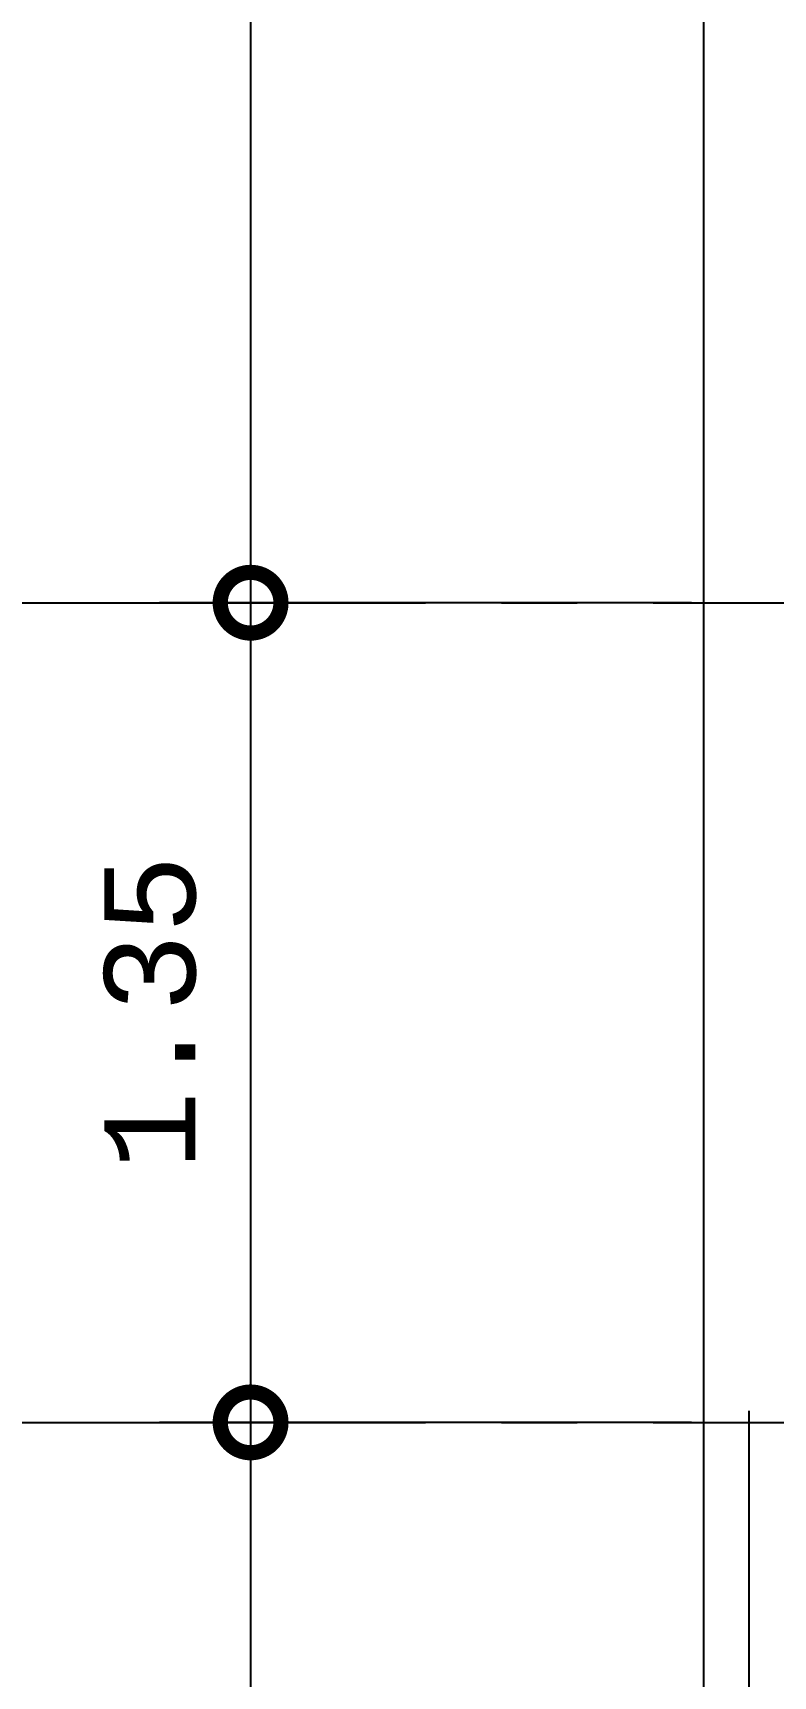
# Model space of a CAD drawing. Header units: inches. Extents: x -9 to 337, y -247 to 209.
# Drawn here: x 55.822 to 57.041, y 47.166 to 49.872 of the extents above; entities that cross this region are included whole.
import ezdxf
from ezdxf.enums import TextEntityAlignment as Align

# ---------------------------------------------------------------- set-up
doc = ezdxf.new("R2010")
doc.units = ezdxf.units.IN
doc.header["$MEASUREMENT"] = 0
doc.header["$PDMODE"] = 34
doc.linetypes.add('CENTER2', pattern=[1.125, 0.75, -0.125, 0.125, -0.125])
doc.styles.add('MONOTXT4', font='monotxt4.shx')
doc.styles.get("Standard").update_dxf_attribs({"font": 'arial.ttf'})
doc.dimstyles.new('E100', dxfattribs={"dimtxt": 0.15, "dimasz": 0.2, "dimexe": 0.15, "dimexo": 0.02, "dimgap": 0.09, "dimtad": 1, "dimzin": 0, "dimdsep": 46, "dimtxsty": 'MONOTXT4', "dimblk": 'DOTSMALL', "dimcen": 0.01, "dimdle": 0.15, "dimclrd": 1, "dimclre": 1, "dimclrt": 2, "dimadec": 0, "dimazin": 0, "dimtfac": 1, "dimtofl": 0, "dimtmove": 1, "dimatfit": 1, "dimldrblk": 'OPEN90', "dimfxl": 1, "dimtolj": 1, "dimtzin": 0, "dimarcsym": 0})

# ---------------------------------------------------------------- blocks, each defined once
blk = doc.blocks.new('EJE NORTE NUEVO')
at = {"color": 2, "linetype": 'CENTER2'}
blk.add_line((0, 2.5579), (0, -2.5579), dxfattribs=at)
at = {"color": 4}
blk.add_attdef('A', text='', height=0.3581, dxfattribs=at).set_placement((0, 2.9051), align=Align.MIDDLE_CENTER)
blk = doc.blocks.new('_DotSmall')
at = {"color": 0, "linetype": 'ByBlock', "const_width": 0.5}
blk.add_lwpolyline([(-0.0625, 0, 1), (0.0625, 0, 1)], format="xyb", close=True, dxfattribs=at)
blk = doc.blocks.new('*D74')
at = {"color": 1, "lineweight": -2, "transparency": 16777216}
for p, q in [((56.1804, 51.7338), (56.1804, 48.7838)), ((56.9063, 51.5838), (56.0304, 51.5838)), ((56.9063, 48.9338), (56.0304, 48.9338))]:
    blk.add_line(p, q, dxfattribs=at)
at = {"layer": 'DEFPOINTS', "color": 0, "transparency": 16777216}
for p in [(56.9263, 51.5838), (56.1804, 48.9338), (56.9263, 48.9338)]:
    blk.add_point(p, dxfattribs=at)
at = {"color": 1, "lineweight": -2, "transparency": 16777216, "xscale": 0.2, "yscale": 0.2, "zscale": 0.2}
for p, rotation in [((56.1804, 51.5838), 90), ((56.1804, 48.9338), 270)]:
    blk.add_blockref('_DotSmall', p, dxfattribs=dict(at, rotation=rotation))
at = {"color": 2, "transparency": 16777216, "insert": (56.0154, 50.2588), "char_height": 0.15, "attachment_point": 5, "rotation": 90, "style": 'MONOTXT4'}
blk.add_mtext('\\A1;2.65', dxfattribs=at)
blk = doc.blocks.new('_Open90')
at = {"color": 0, "linetype": 'ByBlock', "lineweight": -2}
for p, q in [((-0.5, 0.5), (0, 0)), ((0, 0), (-1, 0)), ((0, 0), (-0.5, -0.5))]:
    blk.add_line(p, q, dxfattribs=at)
blk = doc.blocks.new('*D75')
at = {"color": 1, "lineweight": -2, "transparency": 16777216}
for p, q in [((56.1804, 49.0838), (56.1804, 47.4338)), ((56.9063, 48.9338), (56.0304, 48.9338)), ((56.9063, 47.5838), (56.0304, 47.5838))]:
    blk.add_line(p, q, dxfattribs=at)
at = {"layer": 'DEFPOINTS', "color": 0, "transparency": 16777216}
for p in [(56.9263, 48.9338), (56.1804, 47.5838), (56.9263, 47.5838)]:
    blk.add_point(p, dxfattribs=at)
at = {"color": 1, "lineweight": -2, "transparency": 16777216, "xscale": 0.2, "yscale": 0.2, "zscale": 0.2}
for p, rotation in [((56.1804, 48.9338), 90), ((56.1804, 47.5838), 270)]:
    blk.add_blockref('_DotSmall', p, dxfattribs=dict(at, rotation=rotation))
at = {"color": 2, "transparency": 16777216, "insert": (56.0154, 48.2588), "char_height": 0.15, "attachment_point": 5, "rotation": 90, "style": 'MONOTXT4'}
blk.add_mtext('\\A1;1.35', dxfattribs=at)
blk = doc.blocks.new('*D76')
at = {"color": 1, "lineweight": -2, "transparency": 16777216}
for p, q in [((56.1804, 47.7338), (56.1804, 44.7838)), ((56.9063, 47.5838), (56.0304, 47.5838)), ((56.9063, 44.9338), (56.0304, 44.9338))]:
    blk.add_line(p, q, dxfattribs=at)
at = {"layer": 'DEFPOINTS', "color": 0, "transparency": 16777216}
for p in [(56.9263, 47.5838), (56.1804, 44.9338), (56.9263, 44.9338)]:
    blk.add_point(p, dxfattribs=at)
at = {"color": 1, "lineweight": -2, "transparency": 16777216, "xscale": 0.2, "yscale": 0.2, "zscale": 0.2}
for p, rotation in [((56.1804, 47.5838), 90), ((56.1804, 44.9338), 270)]:
    blk.add_blockref('_DotSmall', p, dxfattribs=dict(at, rotation=rotation))
at = {"color": 2, "transparency": 16777216, "insert": (56.0154, 46.2588), "char_height": 0.15, "attachment_point": 5, "rotation": 90, "style": 'MONOTXT4'}
blk.add_mtext('\\A1;2.65', dxfattribs=at)
blk = doc.blocks.new('*D77')
at = {"color": 1, "lineweight": -2, "transparency": 16777216}
for p, q in [((55.5301, 53.9588), (55.5301, 44.7088)), ((56.9063, 53.8088), (55.3801, 53.8088)), ((56.9063, 44.8588), (55.3801, 44.8588))]:
    blk.add_line(p, q, dxfattribs=at)
at = {"layer": 'DEFPOINTS', "color": 0, "transparency": 16777216}
for p in [(56.9263, 53.8088), (55.5301, 44.8588), (56.9263, 44.8588)]:
    blk.add_point(p, dxfattribs=at)
at = {"color": 1, "lineweight": -2, "transparency": 16777216, "xscale": 0.2, "yscale": 0.2, "zscale": 0.2}
for p, rotation in [((55.5301, 53.8088), 90), ((55.5301, 44.8588), 270)]:
    blk.add_blockref('_DotSmall', p, dxfattribs=dict(at, rotation=rotation))
at = {"color": 2, "transparency": 16777216, "insert": (55.3651, 49.3338), "char_height": 0.15, "attachment_point": 5, "rotation": 90, "style": 'MONOTXT4'}
blk.add_mtext('\\A1;8.95', dxfattribs=at)

msp = doc.modelspace()

# ---------------------------------------------------------------- linework, layer by layer
at = {"color": 4}
msp.add_line((56.9263, 53.6588), (56.9263, 44.8588), dxfattribs=at)

# ---------------------------------------------------------------- block references
at = {"color": 4, "xscale": -1}
for p, rotation in [((57.1513, 48.9338), 90), ((57.1513, 47.5838), 90), ((57.0013, 45.0447), 180)]:
    msp.add_blockref('EJE NORTE NUEVO', p, dxfattribs=dict(at, rotation=rotation))

# ---------------------------------------------------------------- dimensions: what is measured, and where the dimension line sits
for base, p1, p2, picture, middle in [((55.5301, 44.8588), (56.9263, 53.8088), (56.9263, 44.8588), '*D77', (55.3651, 49.3338)), ((56.1804, 48.9338), (56.9263, 51.5838), (56.9263, 48.9338), '*D74', (56.0154, 50.2588)), ((56.1804, 47.5838), (56.9263, 48.9338), (56.9263, 47.5838), '*D75', (56.0154, 48.2588)), ((56.1804, 44.9338), (56.9263, 47.5838), (56.9263, 44.9338), '*D76', (56.0154, 46.2588))]:
    dim = msp.add_linear_dim(base=base, p1=p1, p2=p2, angle=90, dimstyle='E100')
    dim.commit()
    dim.dimension.update_dxf_attribs({"geometry": picture, "text_midpoint": middle})

doc.saveas('drawing.dxf')
